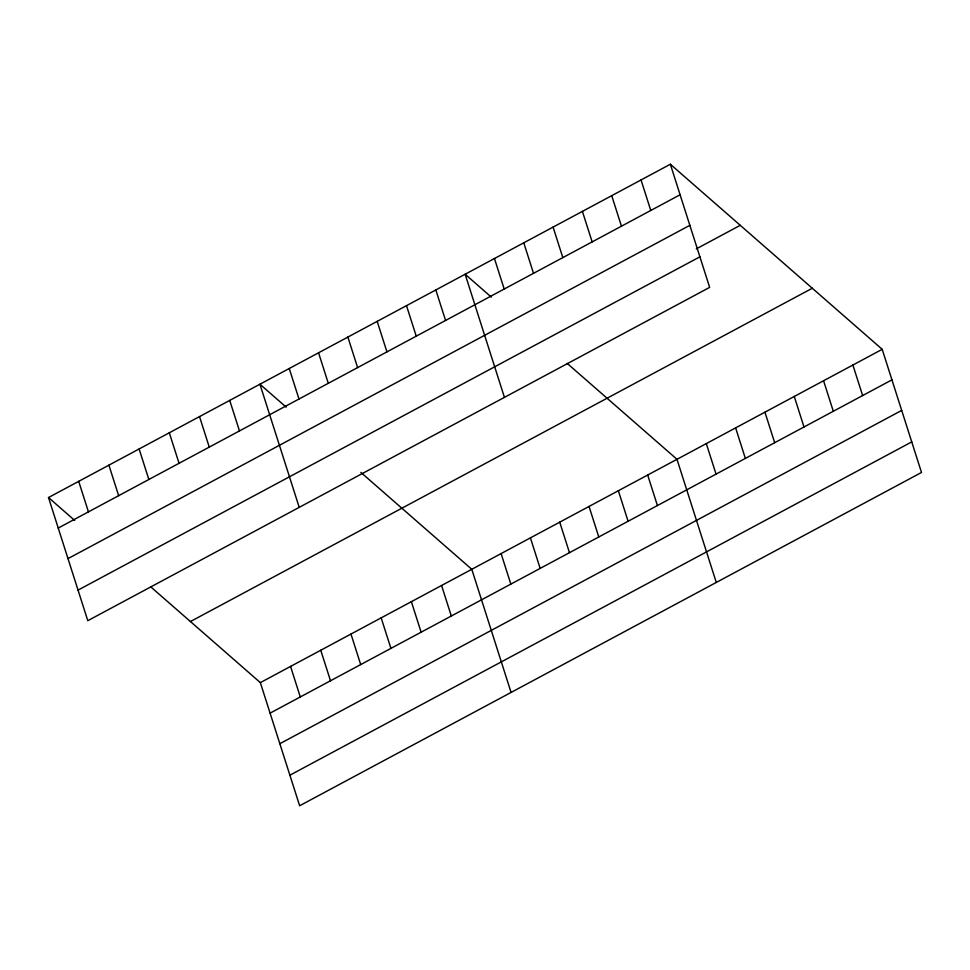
<?xml version="1.0" encoding="UTF-8"?>
<svg xmlns="http://www.w3.org/2000/svg" width="970" height="970" viewBox="0 0 970 970"><rect width="100%" height="100%" fill="white"/><g stroke="black" fill="none" stroke-linecap="round" stroke-linejoin="round"><path stroke-width="1.45" d="M670.355 164.245L709.652 287.375L87.797 620.679L48.5 497.537L670.355 164.245L882.203 349.321L921.5 472.463L299.645 805.755L260.348 682.625L150.544 586.692M58.236 528.056L680.091 194.764M67.997 558.623L689.84 225.331M696.29 248.89L740.255 225.319M78.049 590.112L699.891 256.82M190.435 621.54L812.29 288.248M260.348 682.625L882.203 349.321M270.096 713.144L891.939 379.852M279.845 743.711L901.7 410.407M289.897 775.2L911.751 441.896M491.353 297.135L465.139 274.231L504.436 397.373M567.183 363.386L676.987 459.307L716.284 582.449M286.15 407.121L259.924 384.217L299.221 507.358M360.864 472.402L471.784 569.305L511.081 692.434M48.5 497.537L74.714 520.441M852.885 365.035L862.633 395.566M823.566 380.749L833.315 411.268M794.26 396.463L803.997 426.982M764.942 412.177L774.678 442.696M735.624 427.891L745.36 458.41M641.037 179.959L650.773 210.478M706.305 443.605L716.054 474.124M611.718 195.673L621.455 226.192M582.4 211.375L592.149 241.906M647.681 475.021L657.418 505.552M553.082 227.089L562.83 257.62M618.363 490.735L628.099 521.266M523.776 242.803L533.512 273.322M589.045 506.449L598.781 536.968M494.457 258.517L504.194 289.036M559.726 522.163L569.475 552.682M530.408 537.877L540.157 568.396M435.821 289.945L445.57 320.464M501.102 553.591L510.838 584.11M406.503 305.659L416.251 336.178M377.197 321.373L386.933 351.892M441.58 585.492L451.317 616.011M347.878 337.075L357.615 367.606M411.377 601.679L421.113 632.197M318.56 352.789L328.296 383.32M381.174 617.866L390.91 648.384M289.242 368.503L298.99 399.034M350.97 634.053L360.707 664.583M320.755 650.239L330.503 680.77M229.72 400.404L239.469 430.935M290.551 666.426L300.3 696.957M199.517 416.591L209.265 447.121M169.313 432.79L179.062 463.308M139.11 448.977L148.859 479.495M108.907 465.163L118.655 495.682M78.703 481.35L88.44 511.869"/></g></svg>
